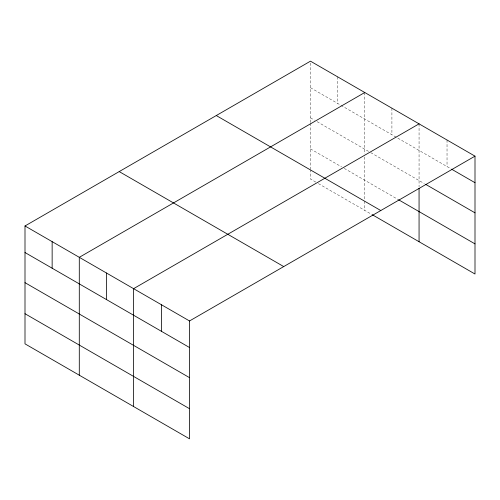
<?xml version="1.0" encoding="UTF-8"?>
<svg xmlns="http://www.w3.org/2000/svg" width="500" height="500" viewBox="0 0 500 500"><rect width="100%" height="100%" fill="white"/><g stroke="black" fill="none" stroke-linecap="round" stroke-linejoin="round"><path stroke-width="0.38" stroke-dasharray="2.5 1.88" d="M310.475 122.513L310.475 61.163M310.475 87.719L340.269 104.919M340.931 105.3L451.025 168.863M310.475 117.85L314.444 120.144M317.094 121.675L370.062 152.256M370.725 152.637L424.387 183.619M310.475 148.9L341.594 166.869M344.244 168.394L397.875 199.363M315.769 182.094L310.475 179.037L310.475 169.762M318.419 183.625L371.388 214.206M447.031 140L447.031 166.556M419.062 123.85L419.062 186.756M391.912 108.181L391.912 134.738M364.769 92.506L364.769 153.856M364.769 156.962L364.769 200.338M364.769 201.106L364.769 210.381M337.619 76.831L337.619 103.394M310.475 123.287L310.475 168.988"/><path stroke-width="0.75" d="M475 156.15L310.475 61.163L25 225.975L25 343.85L189.525 438.837L189.525 320.962L475 156.15L475 274.025L372.05 214.587M364.769 92.506L79.294 257.325L79.294 375.2M419.062 123.85L133.588 288.669L133.588 406.544M451.694 169.25L475 182.706M425.719 184.387L475 212.844M398.537 199.744L475 243.888M216.269 115.55L380.794 210.538M119.206 171.588L283.731 266.575M25 225.975L189.525 320.962M25 252.537L189.525 347.525M25 282.669L189.525 377.656M25 313.719L189.525 408.706M419.062 188.306L419.062 241.725M161.556 304.819L161.556 331.375M106.438 272.994L106.438 299.556M52.144 241.65L52.144 268.206"/></g></svg>
